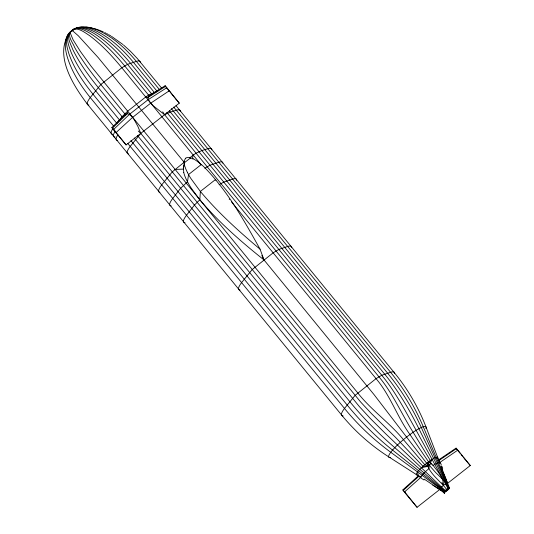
<?xml version="1.0" encoding="UTF-8"?>
<svg xmlns="http://www.w3.org/2000/svg" width="534" height="534" viewBox="0 0 534 534"><rect width="100%" height="100%" fill="white"/><g stroke="black" fill="none" stroke-linecap="round" stroke-linejoin="round"><path stroke-width="0.8" d="M431.272 464.306L431.285 463.419L430.464 462.704A6.722 6.575 -7.5 0 0 429.563 462.09A2.717 2.657 -7.5 0 0 429.209 461.937A1.315 1.282 -7.5 0 0 428.842 461.857L428.335 462.237L428.815 462.177M71.743 31.092L70.421 31.513L70.248 33.015L73.151 39.89L80.474 51.564L91.1 66.249L199.829 199.769C218.76 222.278 241.101 241.668 264.03 259.971L374.114 394.706L428.141 465.181L427.928 465.548A1.482 1.455 -70.5 0 0 427.901 465.975A2.99 2.937 -69.8 0 0 427.968 466.402A7.456 7.336 -68.2 0 0 428.435 467.684L428.889 468.645A29.483 29.176 -49.1 0 0 430.878 471.689C435.384 478.237 441.965 482.983 446.591 489.398L446.778 490.846L446.03 489.998M185.612 158.324C187.601 156.369 190.992 157.77 193.201 158.838M185.024 222.731A34.016 6.101 -39.3 0 1 186.513 215.235L194.389 205.123L199.829 199.769L200.357 191.432L190.852 178.456A82.93 81.088 -7.5 0 1 188.529 174.558M429.55 462.217L428.415 462.998L427.961 466.402A16.681 3.491 -10.7 0 0 421.313 467.804M429.189 462.184L428.335 462.631L427.901 465.975L422.981 466.262L395.46 437.313L371.264 413.403L360.844 402.236L140.789 133.38L138.253 130.997M155.087 92.222L148.552 95.079L145.735 96.994L127.499 111.312L127.272 113.735L112.434 128.113A12.315 1.335 51.9 0 1 113.502 129.368L113.588 129.468A29.657 3.217 51.9 0 1 114.543 130.616L126.091 144.914L179.291 103.155L167.743 88.851A29.657 3.217 51.9 0 0 166.788 87.71L166.701 87.603A12.315 1.335 51.9 0 0 165.627 86.341L165.119 85.787L165.66 86.588A12.315 1.335 51.9 0 0 166.661 87.856M428.502 461.95L428.141 465.181L428.542 465.061M187.414 172.462L188.529 174.558L187.501 181.8A84.245 82.376 -7.5 0 0 191.346 188.282L199.829 199.769M192.2 159.045L193.255 155.1L196.071 153.185L201.865 150.568L207.766 148.719A34.016 6.101 -39.3 0 1 211.811 149.787M429.67 462.691L430.337 460.488L413.142 432.273C401.461 413.91 392.991 393.491 378.873 376.73L164.592 114.69L162.703 111.806M150.748 95.279L150.888 94.945M150.955 94.778L151.429 93.61M183.963 165.493L183.336 168.39L183.796 172.449M70.875 31.706C75.674 24.898 85.113 30.304 90.466 33.562C103.696 42.139 114.623 53.78 124.642 65.836L149.099 95.74L149.827 95.94M70.982 31.8L71.256 31.379M70.782 31.686C75.868 25.145 84.532 32.441 89.505 35.578C101.747 44.689 112.12 56.043 121.825 67.751L201.191 164.812M71.683 31.005C65.876 34.456 73.171 43.047 74.667 47.439C82.116 60.642 91.321 72.764 100.839 84.526L125.29 114.43L125.223 115.137M113.802 126.324L90.266 97.542C80.294 85.153 71.449 71.402 67.01 55.997C64.741 47.813 63.479 36.412 71.563 30.959C78.097 24.317 88.657 28.676 95.599 32.374C109.25 40.023 120.517 51.264 130.443 63.219L154.493 92.636M116.953 123.087L117.28 122.666M117.447 122.453L122.059 116.666L127.499 111.312M119.836 120.41L95.506 90.647C85.994 78.865 77.13 66.323 71.135 52.352C68.959 46.138 64.153 35.738 71.402 31.179C77.597 24.357 87.696 29.837 94.084 33.515C107.047 41.579 117.827 52.679 127.526 64.367L152.003 94.304M70.775 31.479C77.924 24.451 89.138 27.347 97.081 31.399C111.412 38.642 123.214 50.016 133.387 62.264L156.923 91.047M126.091 144.914L114.596 131.037A29.657 3.217 51.9 0 1 113.635 129.842L113.548 129.729A12.315 1.335 51.9 0 1 112.46 128.354L111.873 127.533L125.29 114.43M70.181 32.227C53.186 54.268 73.305 85.473 87.169 103.876L341.393 414.771C354.77 431.138 370.77 445.343 388.565 456.744L418.349 475.841L402.83 489.905L403.337 490.653A6.722 0.728 51.9 0 0 404.004 491.514L404.685 492.381A27.254 2.957 51.9 0 0 406.427 494.551L417.054 507.3L439.696 489.524L443.961 492.261L449.408 487.983L440.877 465.888M112.46 128.354L112.868 127.96M113.588 129.468L129.769 114.089L148.005 99.771L166.788 87.71M113.635 129.842L114.036 129.462M122.486 117.186L98.149 87.429C88.591 75.581 79.486 63.199 72.764 49.488C70.955 44.362 65.068 35.117 71.402 31.179C79.246 23.997 91.16 27.027 99.771 31.065C114.209 37.987 126.204 49.141 136.344 61.377L159.506 89.699M116.766 132.412L116.165 132.966L116.105 132.519L132.519 117.453L150.762 103.135L169.305 90.753L171.067 93.276M417.054 507.3L406.347 493.95A27.254 2.957 51.9 0 0 404.618 491.867L403.944 491.08A6.722 0.728 51.9 0 0 403.297 490.346L419.063 476.094L418.476 475.841M418.916 476.642L419.11 476.461A16.681 5.033 -36.2 0 1 418.015 475.467M184.704 161.815L172.262 171.875L161.695 184.891A34.016 6.101 -39.3 0 0 159.92 192.367M428.822 463.993L429.349 464.934L428.889 468.645A11.988 2.149 -39.3 0 0 421.052 477.182L404.618 491.867L404.685 492.381L405.092 492.021M185.625 158.151L184.183 160.908L184.651 165.553M189.83 157.784L193.255 155.1M188.529 174.558L201.331 164.505A82.93 81.088 -7.5 0 1 204.702 167.583C227.751 191.292 244.118 220.502 260.071 249.198L264.03 259.971L262.374 256.667M459.547 452.191L470.26 465.535L447.619 483.31L445.837 478.891M72.043 30.698L73.418 29.811M439.696 463.318A11.988 2.149 -39.3 0 0 439.729 463.212L440.183 462.898M432.787 465.681A11.988 2.149 -39.3 0 1 439.649 462.584L457.818 450.109A27.254 2.957 51.9 0 1 459.547 452.191M438.147 460.368A16.681 5.033 -36.2 0 1 438.935 460.902L439.162 460.749M456.316 449.034L456.537 448.887A6.722 0.728 51.9 0 0 457.204 449.755L457.331 449.915M204.829 168.25L209.996 165.226L218.813 162.229A34.016 6.101 -39.3 0 1 222.858 163.124M219.127 184.731L223.766 182.067L232.584 179.07A34.016 6.101 -39.3 0 1 236.622 180.218M457.858 450.429L457.144 449.321A6.722 0.728 51.9 0 0 456.497 448.58L438.895 460.528L439.649 462.584M456.036 448.139L438.641 459.914L426.112 427.267C418.596 407.649 407.896 389.266 394.593 373.006L290.93 246.234M168.911 91.508L169.365 91.201L169.051 90.82M70.915 31.453C63.666 36.913 66.944 47.599 69.253 54.802C74.54 69.24 83.277 82.156 92.883 94.064L116.792 123.301M165.633 86.348L148.098 97.388L145.735 96.994M72.264 30.692L72.878 30.405M74.907 29.043L75.701 28.696M76.108 28.536L77.377 28.108M155.454 92.102L156.195 91.861M77.817 27.982L81.582 27.274M122.059 116.666L123.541 116.299M175.012 169.418L183.329 169.131L184.163 162.903L190.678 157.79L190.731 158.358M85.8 27.161L89.231 27.494M90.42 27.688L92.242 28.055M93.483 28.349L94.111 28.516M94.745 28.689L96.02 29.07M96.667 29.277L99.284 30.204M99.945 30.458L100.612 30.725M101.28 31.005L103.296 31.893M104.651 32.541L106.006 33.221M106.693 33.575L108.055 34.309M420.165 476.682L421.052 477.182M108.742 34.69L110.798 35.891M111.479 36.305L122.907 44.502M437.159 487.969L439.696 489.524L424.123 479.038M436.932 487.829L435.55 486.968M435.09 486.674L433.948 485.953M432.8 485.226L433.488 485.66M439.849 489.338L444.375 492.335L448.994 487.902L423.268 426.746C415.031 407.155 404.024 388.725 390.568 372.271L173.71 107.074M165.086 85.76L149.099 95.74A2.396 2.109 30.7 0 0 148.138 97.108L148.098 97.388A5.494 4.846 30.7 0 0 148.505 99.444M111.886 127.519L112.434 128.113M199.482 162.983L201.398 164.752M444.502 491.086L445.403 491.814L447.966 488.423L415.919 429.877C405.399 411.167 395.534 391.856 381.75 375.269L166.782 112.38M260.071 249.198C238.858 231.396 218.179 212.699 200.357 191.432L215.556 179.497L215.869 180.245M123.554 45.043L130.436 51.264L137.265 58.453L161.662 88.15M442.726 479.352L435.844 472.73L430.931 467.183A27.254 26.647 -7.5 0 1 429.343 464.94L431.285 463.419A27.254 26.647 -7.5 0 1 433.181 465.421C437.56 471.475 443.547 477.436 443.52 485.366L441.918 482.396M444.401 492.061L444.588 493.489L440.837 489.992M456.129 448.2L456.497 448.58M402.93 489.958L403.297 490.346M470.26 465.535L467.524 462.304M467.37 462.124L465.381 459.747M179.291 103.155L176.013 99.237M464.767 459.006L463.218 457.157M464.92 459.193L465.227 459.56M175.86 99.05L173.844 96.634M173.69 96.447L171.688 94.024M462.444 456.216L461.042 454.514M176.02 105.705L290.549 245.767M171.274 108.596L387.611 373.166C401.127 389.72 412.475 408.043 421.299 427.507L448.707 488.016L446.684 490.119L444.535 491.293L392.537 450.089C375.749 436.819 360.67 421.48 347.107 404.959L130.937 140.602M169.358 110.812L384.667 374.12C398.344 390.775 409.278 409.485 418.903 428.709L448.36 488.189L446.684 490.119L444.862 490.94L394.766 447.659C378.513 433.575 363.354 418.195 349.73 401.548L134.248 138.032M229.159 199.015L229.547 199.482M231.456 201.825L376.049 378.653C390.381 395.367 397.142 416.794 409.952 434.529L428.508 461.783L428.535 464.44M184.51 162.723L98.223 57.612L78.344 35.811L72.958 31.092L71.696 30.551L71.402 31.179M137.585 135.649L359.442 406.661L370.476 418.623L385.414 433.515L445.236 490.559L448.126 489.678L447.686 488.944M127.806 143.452L344.49 408.437C357.98 424.924 373.593 439.662 390.748 452.271L444.275 491.607L449.094 488.63L448.727 487.809M459.941 453.172L459.627 452.785A27.254 2.957 51.9 0 1 457.885 450.623M200.21 200.237L357.813 392.971C371.31 410.185 389.633 422.708 403.43 439.649L424.777 464.714L427.928 465.548L428.335 462.257A1.315 1.282 -7.5 0 0 428.335 462.631A2.717 2.657 -7.5 0 0 428.408 462.971L428.408 462.971A6.722 6.575 -7.5 0 0 428.829 463.986M168.737 90.433L167.796 89.271A29.657 3.217 51.9 0 1 166.835 88.083M457.711 450.402L457.371 449.968M456.537 448.887L456.076 448.233M443.467 491.614L444.588 493.489M261.814 255.566L262.094 256.113M438.681 459.988L438.895 460.528A16.681 10.313 -43.1 0 0 436.138 457.324M445.736 478.644L444.128 474.699M443.634 473.458L443.133 472.21M442.539 470.701L442.145 469.693M441.945 469.186L441.558 468.171M441.651 467.938L441.358 467.17M441.264 467.397L441.071 466.883M439.729 463.212L439.575 462.778M438.941 460.895L438.661 460.001M140.362 62.705A34.016 6.101 -39.3 0 0 136.344 61.377L127.526 64.367L121.825 67.751L100.839 84.526L90.266 97.542A34.016 6.101 -39.3 0 0 88.884 105.038M112.407 134.261A34.016 6.101 -39.3 0 1 112.961 128.487M115.064 137.051A34.016 6.101 -39.3 0 1 115.344 131.104M117.714 140.422A34.016 6.101 -39.3 0 1 117.88 134.795M180.332 111.379A34.016 6.101 -39.3 0 0 176.293 110.231L170.393 112.08L164.592 114.69L153.378 105.939A30.418 26.847 30.7 0 1 150.748 103.142A14.418 12.723 30.7 0 1 148.419 99.464M128.447 153.872A34.016 6.101 -39.3 0 1 130.216 146.396L140.789 133.38L137.899 126.491L134.728 120.584A30.418 29.09 87.4 0 0 132.532 117.447A14.418 13.791 87.4 0 0 129.341 114.443M171.154 205.89A34.016 6.101 -39.3 0 1 172.742 198.401L180.619 188.282L187.501 181.8L187.114 181.053A42.693 41.745 -7.5 0 1 183.709 172.475M291.711 247.496A34.016 6.101 -39.3 0 0 287.666 246.434L278.848 249.425L273.154 252.809L252.161 269.583L241.595 282.599A34.016 6.101 -39.3 0 0 240.006 290.089M394.599 373.513A34.016 6.101 -39.3 0 0 390.568 372.271L381.75 375.269L376.049 378.653L355.063 395.42L344.49 408.437A34.016 6.101 -39.3 0 0 343.108 415.933M193.235 158.785A39.609 38.728 -7.5 0 1 199.456 163.024M187.454 172.435A39.609 38.728 -7.5 0 1 184.597 165.567M129.295 114.523A5.494 5.253 87.4 0 0 127.272 113.709L126.965 113.722A2.396 2.29 87.4 0 0 125.276 114.409M390.514 457.491A24.01 4.305 -39.3 0 1 404.532 438.741A24.01 4.305 -39.3 0 1 425.885 428.522M417.328 474.94A13.751 2.463 -39.3 0 1 425.518 464.099A13.751 2.463 -39.3 0 1 437.613 458.392M430.244 463.272A16.681 1.789 -67.3 0 1 432.059 459.367M419.07 476.088A16.681 10.313 -43.1 0 1 417.508 471.943M447.619 483.37A5.066 0.908 -39.3 0 1 447.285 484.071M440.83 489.424A5.066 0.908 -39.3 0 1 439.882 489.698M439.696 489.464A5.066 0.908 -39.3 0 1 443.086 485.713A5.066 0.908 -39.3 0 1 447.432 483.143M421.293 478.297A29.483 7.015 34.1 0 1 424.036 479.986M419.223 476.295A7.456 1.335 32.7 0 1 420.265 476.862M419.991 477.189A7.456 1.081 32.5 0 1 418.883 476.441M441.331 465.101A29.483 3.678 71 0 1 440.403 462.524M439.482 462.157A7.456 0.447 71.1 0 1 439.128 461.109M442.719 468.325A29.483 0.968 69.1 0 1 442.052 466.549M449.374 488.163A3.484 0.627 -39.3 0 1 447.091 490.592A3.484 0.627 -39.3 0 1 444.241 492.368M443.994 492.074A3.484 0.627 -39.3 0 1 446.277 489.645A3.484 0.627 -39.3 0 1 449.127 487.876"/></g></svg>
